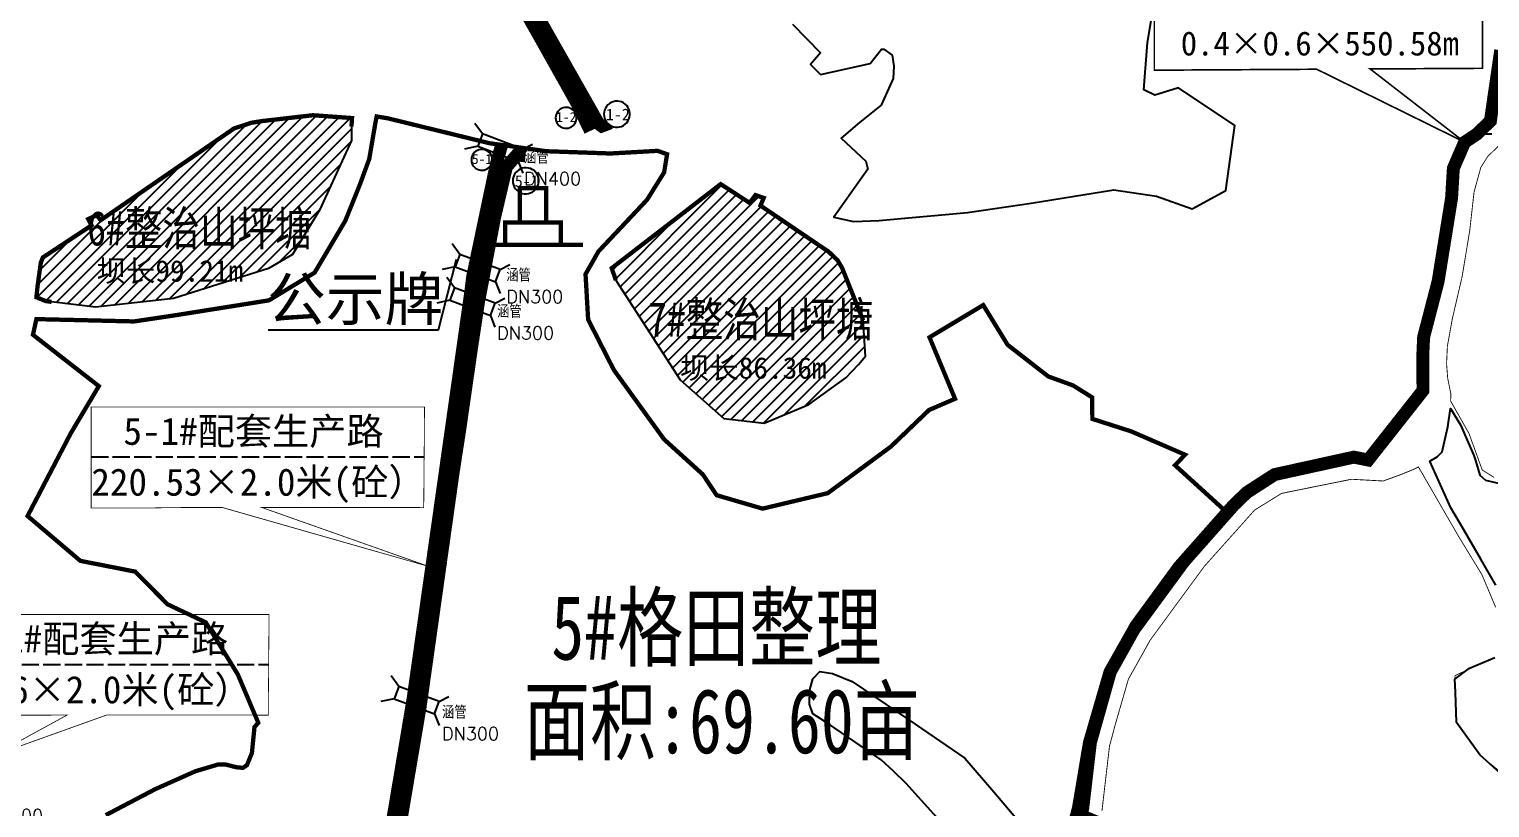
# Model space of a CAD drawing. Header units: millimetres. Extents: x 35444746 to 35449000, y 3482000 to 3488437.
# Drawn here: x 35446201.8 to 35446541, y 3484741.3 to 3484922 of the extents above; entities that cross this region are included whole.
import ezdxf
from ezdxf.enums import TextEntityAlignment as Align

# ---------------------------------------------------------------- set-up
doc = ezdxf.new("R2010")
doc.units = ezdxf.units.MM
doc.linetypes.add('X3', pattern=[5, 4, -1])
for name, color, linetype, true_color in [('0201.01格田整理标注', 7, 'Continuous', 0xffffff), ('0201.02格田整理', 7, 'X3', 0x99cc00), ('0202.02坡改梯', 40, 'Continuous', 0xffbf00), ('0203.02旱地整理', 9, 'Continuous', 0x808080), ('0301.01生产道路工程标注', 6, 'X3', 0xff00ff), ('0301.02生产道路工程', 6, 'X3', 0xff00ff), ('0401.01渠道工程标注', 4, '732', 0x00ffff), ('0401.02渠道工程', 4, 'X3', 0x00ffff), ('0401.03涵管标注', 4, '732', 0x00ffff), ('0402.01山坪塘工程标注', 4, '732', 0x00ffff), ('0402.02山坪塘工程', 4, '732', 0x00ffff), ('0402.03山坪塘坝体', 4, '732', 0x00ffff), ('0503.01公示牌', 6, 'X3', 0xff00ff)]:
    doc.layers.add(name, color=color, linetype=linetype, true_color=true_color)
doc.styles.add('FS', font='rs.shx', dxfattribs={"bigfont": 'fs.shx'})
doc.styles.add('宋体', font='')
doc.styles.get('宋体').set_extended_font_data('SimSun')
doc.linetypes.add('10421', pattern='A,2,[150,AAA.SHX,S=0.5,R=0,X=0,Y=0.5],1e-11', length=2)
doc.linetypes.add('732', pattern='A,9,-0.5,[162,AAA.SHX,S=1,R=0,X=0,Y=0],-0.5', length=10)
pattern_1 = [(45, (29.2014, 5.262), (-1.41421356237, 1.41421356237), [])]

# ---------------------------------------------------------------- blocks, each defined once
blk = doc.blocks.new('A$C76D66C12')
at = {"color": 1, "const_width": 1}
for points in [[(14.65, 5.63), (14.65, 13.63), (8.57, 13.63), (8.57, 5.63)], [(5.16, 0.5), (5.16, 5.63), (18.06, 5.63), (18.06, 0.5)], [(0, 0.5), (5.16, 0.5), (18.06, 0.5), (23.22, 0.5)]]:
    blk.add_lwpolyline(points, dxfattribs=at)

msp = doc.modelspace()

# ---------------------------------------------------------------- hatches: boundary and pattern name
at = {"layer": '0402.02山坪塘工程', "linetype": 'Continuous', "ltscale": 0.5}
h = msp.add_hatch(dxfattribs=at)
h.set_pattern_fill('ANSI31', color=256, scale=16, style=0)
h.set_pattern_definition(pattern_1)
h.paths.add_polyline_path([(35446276.618551, 3484899.467509), (35446276.64879, 3484896.202893), (35446269.194735, 3484880.067067), (35446262.915761, 3484869.735454), (35446257.341438, 3484866.456818), (35446235.291526, 3484859.493978), (35446217.15046, 3484857.51253), (35446206.941259, 3484858.746869), (35446205.569854, 3484858.93302), (35446203.440544, 3484859.810908), (35446203.697821, 3484862.325729), (35446204.466758, 3484867.849137), (35446204.94241, 3484869.049972), (35446216.252838, 3484876.502116), (35446215.475734, 3484877.962054), (35446217.429751, 3484878.858788), (35446218.355558, 3484877.703545), (35446249.356466, 3484899.013883), (35446253.39527, 3484900.329173), (35446255.821805, 3484900.717703), (35446267.652296, 3484902.076003), (35446276.738822, 3484901.417521)])
h = msp.add_hatch(dxfattribs=at)
h.set_pattern_fill('ANSI31', color=256, scale=16, style=0)
h.set_pattern_definition(pattern_1)
h.paths.add_polyline_path([(35446395.459828, 3484854.423688), (35446390.58026, 3484866.578371), (35446389.505462, 3484868.41296), (35446387.448748, 3484870.374248), (35446371.606062, 3484881.095947), (35446372.359874, 3484882.878342), (35446370.43367, 3484883.541424), (35446369.091465, 3484881.717237), (35446362.360893, 3484886.087004), (35446337.05909, 3484866.570273), (35446338.015401, 3484863.777696), (35446352.947538, 3484840.620103), (35446363.121, 3484831.683), (35446372.44, 3484830.543), (35446382.847458, 3484834.887762), (35446391.413924, 3484841.140275), (35446394.39843, 3484844.217663), (35446395.998115, 3484846.137031)])

# ---------------------------------------------------------------- linework, layer by layer
at = {"layer": '0201.02格田整理', "color": 2, "linetype": 'ByBlock'}
for points, const_width, elevation in [([(35446446.990342, 3484739.162671), (35446447.461864, 3484741.149088), (35446449.223922, 3484756.264512), (35446453.793291, 3484772.463554), (35446459.189152, 3484782.132031), (35446459.189152, 3484782.132031), (35446471.98406, 3484799.564677), (35446480.627746, 3484809.225469), (35446467.888275, 3484820.801449), (35446470.219679, 3484823.251512), (35446457.763124, 3484828.650073), (35446448.683355, 3484831.574295), (35446448.661365, 3484836.54901), (35446444.234036, 3484839.323274), (35446438.455994, 3484841.42271), (35446438.455994, 3484841.42271), (35446429.001025, 3484848.770756), (35446423.343, 3484857.991), (35446410.86609, 3484850.512629), (35446416.797, 3484836.234), (35446410.768945, 3484833.646247), (35446401.884278, 3484825.128516), (35446387.236568, 3484814.331395), (35446372.108617, 3484810.732356), (35446361.422996, 3484813.85152), (35446358.235063, 3484818.654382), (35446349.230324, 3484826.812209), (35446337.584201, 3484842.887922), (35446331.581039, 3484854.644793), (35446330.977405, 3484865.170994), (35446333.978982, 3484870.449591), (35446333.978982, 3484870.449591), (35446345.264914, 3484882.44639), (35446349.227002, 3484888.8047), (35446349.227002, 3484888.8047), (35446349.227002, 3484888.8047), (35446349.920144, 3484893.02559), (35446347.718, 3484893.806), (35446336.749, 3484893.194), (35446321.8415, 3484893.721), (35446308.611, 3484895.588), (35446285.106, 3484901.345), (35446282.472288, 3484901.795243), (35446282.472288, 3484901.795243), (35446282.205108, 3484900.506504), (35446280.744201, 3484891.919495), (35446278.565419, 3484885.971004), (35446275.172802, 3484877.551944), (35446268.053979, 3484865.529168), (35446257.443854, 3484859.092856), (35446235.770625, 3484855.641695), (35446235.770625, 3484855.641695), (35446226.125328, 3484854.200742), (35446203.439534, 3484854.738531), (35446203.439534, 3484854.738531), (35446203.439534, 3484854.738531), (35446203.439534, 3484854.738531), (35446203.439534, 3484854.738531), (35446203.439534, 3484854.738531), (35446203.439534, 3484854.738531), (35446203.439534, 3484854.738531), (35446203.439534, 3484854.738531), (35446203.439534, 3484854.738531), (35446203.439534, 3484854.738531), (35446202.642111, 3484851.099679), (35446202.642111, 3484851.099679), (35446202.642111, 3484851.099679), (35446202.642111, 3484851.099679), (35446202.642111, 3484851.099679), (35446217.936676, 3484839.174482), (35446211.439, 3484828.263), (35446201.388477, 3484809.025885), (35446201.388477, 3484809.025885), (35446201.388477, 3484809.025885), (35446201.388477, 3484809.025885), (35446213.638503, 3484798.615899), (35446213.638503, 3484798.615899), (35446216.547, 3484798.042), (35446226.400466, 3484796.106024), (35446226.400466, 3484796.106024), (35446233.893, 3484788.524), (35446242.771962, 3484784.328158), (35446250.234728, 3484772.209258), (35446254.967808, 3484761.020603), (35446254.967808, 3484761.020603), (35446254.086879, 3484760.006123), (35446253.487152, 3484753.97773), (35446252.348189, 3484751.202392), (35446252.348189, 3484751.202392), (35446251.387875, 3484750.537819), (35446249.782981, 3484750.707708), (35446247.257825, 3484751.358266), (35446245.747934, 3484751.358266), (35446240.395396, 3484749.774833), (35446230.968109, 3484745.567877), (35446219.534257, 3484739.563406)], 1, 568.901), ([(35446541.998726, 3484817.985058), (35446539.246262, 3484819.683751), (35446536.170026, 3484828.177197), (35446531.9045, 3484835.7025), (35446531.952, 3484837.397), (35446531.212, 3484841.06), (35446530.959, 3484844.365), (35446531.051, 3484846.4085), (35446531.143, 3484848.452), (35446532.288, 3484854.797), (35446534.572, 3484864.618), (35446535.4545, 3484869.964), (35446536.337, 3484875.31), (35446537.339, 3484884.247), (35446538.918, 3484889.981), (35446540.576, 3484892.585), (35446543.428, 3484895.295)], 0.2, 562.236), ([(35446450.911931, 3484740.517438), (35446452.668117, 3484755.58249), (35446454.013, 3484760.616), (35446457.050113, 3484771.117268), (35446462.139416, 3484780.236445), (35446462.139416, 3484780.236445), (35446474.705391, 3484797.357176), (35446474.705391, 3484797.357176), (35446481.716, 3484805.183), (35446486.397115, 3484810.42467), (35446492.63176, 3484814.270837), (35446492.63176, 3484814.270837), (35446499.573, 3484815.68), (35446508.857124, 3484817.553242), (35446516.221597, 3484817.15109), (35446520.389293, 3484818.662717), (35446523.339005, 3484819.864332), (35446524.428772, 3484820.411785), (35446533.770005, 3484804.24907), (35446539.18, 3484795.384), (35446542.366, 3484787.805)], 0.2, 562.236), ([(35446542.138996, 3484776.178942), (35446532.896, 3484771.964), (35446533.278, 3484761.056), (35446538.646, 3484753.544), (35446553.229, 3484741.633)], 0.2, 562.236)]:
    msp.add_lwpolyline(points, dxfattribs=dict(at, const_width=const_width, elevation=elevation))
msp.add_lwpolyline([(35446399.639, 3484752.425), (35446387.391, 3484760.804), (35446383.742, 3484763.073), (35446382.964, 3484765.337), (35446383.059, 3484768.643), (35446383.76, 3484771.251), (35446385.417, 3484772.9), (35446388.374, 3484772.459), (35446392.893, 3484770.622), (35446406.097, 3484761.72), (35446419.04, 3484752.818), (35446425.808, 3484744.974), (35446430.928, 3484738.96), (35446433.879, 3484735.822), (35446434.833, 3484734.515), (35446434.83, 3484733.297), (35446432.39, 3484731.475), (35446428.381, 3484728.091), (35446426.728, 3484727.921), (35446424.119, 3484728.1), (35446421.773, 3484729.672), (35446411.878, 3484739.784), (35446405.456, 3484746.932), (35446402.504, 3484749.809)], close=True, dxfattribs=at)
at = {"layer": '0202.02坡改梯', "color": 40, "linetype": 'ByBlock'}
msp.add_lwpolyline([(35446379.063, 3484923.196), (35446385.518, 3484916.541), (35446383.213, 3484913.822), (35446385.541, 3484911.499), (35446397.076, 3484914.068), (35446399.723, 3484917.383), (35446400.234, 3484917.382), (35446402.189, 3484916.015), (35446402.609, 3484913.459), (35446402.408, 3484910.609), (35446399.614, 3484904.393), (35446394.642, 3484900.415), (35446390.387, 3484896.744), (35446396.088514, 3484891.384712), (35446396.552191, 3484889.526216), (35446388.609207, 3484878.37117), (35446393.214814, 3484877.36504), (35446399.181303, 3484877.608367), (35446419.717116, 3484879.458298), (35446434.458542, 3484881.675183), (35446453.684024, 3484884.760284), (35446463.622577, 3484883.320472), (35446471.89489, 3484880.340951), (35446479.651, 3484884.617), (35446481.747298, 3484899.729849), (35446468.707544, 3484908.468283), (35446463.165306, 3484906.727124), (35446460.68, 3484907.974), (35446461.495, 3484918.928), (35446463.918, 3484933.273)], dxfattribs=at)
at = {"layer": '0203.02旱地整理', "color": 41}
for points in [[(35446542.393, 3484792.987), (35446538.944, 3484798.994), (35446534.973, 3484805.798), (35446531.954, 3484810.937), (35446527.054, 3484821.73), (35446528.784, 3484822.757), (35446528.99, 3484822.975), (35446529.894, 3484823.931), (35446531.239, 3484829.751), (35446531.857, 3484834.008), (35446534.162, 3484830.2), (35446537.288, 3484823.035), (35446537.645, 3484821.888), (35446538.709, 3484818.477), (35446540.024, 3484817.326), (35446544.324, 3484816.333)], [(35446542.393, 3484792.987), (35446538.944, 3484798.994), (35446534.973, 3484805.798), (35446531.954, 3484810.937), (35446527.054, 3484821.73), (35446528.784, 3484822.757), (35446528.99, 3484822.975), (35446529.894, 3484823.931), (35446531.239, 3484829.751), (35446531.857, 3484834.008), (35446534.162, 3484830.2), (35446537.288, 3484823.035), (35446537.645, 3484821.888), (35446538.709, 3484818.477), (35446540.024, 3484817.326), (35446544.324, 3484816.333)], [(35446543.331, 3484749.427), (35446538.646, 3484753.544), (35446533.278, 3484761.056), (35446533.009, 3484768.136), (35446532.896, 3484771.124), (35446536.292, 3484773.683), (35446542.139, 3484776.179)], [(35446543.331, 3484749.427), (35446538.646, 3484753.544), (35446533.278, 3484761.056), (35446533.009, 3484768.136), (35446532.896, 3484771.124), (35446536.292, 3484773.683), (35446542.139, 3484776.179)]]:
    msp.add_lwpolyline(points, dxfattribs=at)
at = {"layer": '0301.01生产道路工程标注'}
for p, q in [((35446216.149417, 3484822.726674, 166.192687), (35446293.397883, 3484822.746701, 166.192687)), ((35446180.039997, 3484774.532534, 166.192687), (35446257.288463, 3484774.552561, 166.192687))]:
    msp.add_line(p, q, dxfattribs=at)
at = {"layer": '0301.01生产道路工程标注', "linetype": 'Continuous'}
for points in [[(35446327.691762, 3484899.370376), (35446328.003648, 3484899.587074), (35446328.284252, 3484899.858261), (35446328.517722, 3484900.170949), (35446328.698009, 3484900.517039), (35446328.820445, 3484900.887567), (35446328.881858, 3484901.272938), (35446328.880659, 3484901.663169), (35446328.816877, 3484902.048154), (35446328.692166, 3484902.417923), (35446328.509754, 3484902.762897), (35446328.274367, 3484903.074144), (35446327.992101, 3484903.343602), (35446327.670265, 3484903.564291), (35446327.317196, 3484903.730497), (35446326.942038, 3484903.837913), (35446326.554508, 3484903.88376), (35446326.164642, 3484903.866848), (35446325.782537, 3484903.787616), (35446325.41809, 3484903.648117), (35446325.08074, 3484903.451963), (35446324.779224, 3484903.204233), (35446324.521351, 3484902.911346), (35446324.313799, 3484902.580886), (35446324.161945, 3484902.221411), (35446324.069722, 3484901.842232), (35446324.039516, 3484901.45317), (35446324.072113, 3484901.0643), (35446324.166666, 3484900.685696), (35446324.320727, 3484900.327162), (35446324.530306, 3484899.997983), (35446324.789975, 3484899.706686), (35446325.093009, 3484899.460816), (35446325.431558, 3484899.266739), (35446325.796856, 3484899.129483), (35446326.179441, 3484899.052602), (35446326.569404, 3484899.038088), (35446326.956645, 3484899.086316), (35446327.331135, 3484899.196037), (35446327.673743, 3484899.359899)], [(35446308.133243, 3484889.629045), (35446308.445129, 3484889.845743), (35446308.725734, 3484890.11693), (35446308.959203, 3484890.429618), (35446309.13949, 3484890.775708), (35446309.261926, 3484891.146236), (35446309.323339, 3484891.531607), (35446309.32214, 3484891.921837), (35446309.258358, 3484892.306822), (35446309.133647, 3484892.676592), (35446308.951235, 3484893.021566), (35446308.715848, 3484893.332813), (35446308.433582, 3484893.60227), (35446308.111746, 3484893.82296), (35446307.758677, 3484893.989165), (35446307.383519, 3484894.096582), (35446306.995989, 3484894.142428), (35446306.606123, 3484894.125517), (35446306.224018, 3484894.046285), (35446305.859571, 3484893.906786), (35446305.522221, 3484893.710631), (35446305.220705, 3484893.462902), (35446304.962832, 3484893.170015), (35446304.75528, 3484892.839554), (35446304.603426, 3484892.48008), (35446304.511203, 3484892.100901), (35446304.480998, 3484891.711838), (35446304.513594, 3484891.322969), (35446304.608147, 3484890.944365), (35446304.762208, 3484890.585831), (35446304.971787, 3484890.256652), (35446305.231456, 3484889.965355), (35446305.53449, 3484889.719485), (35446305.873039, 3484889.525408), (35446306.238337, 3484889.388152), (35446306.620922, 3484889.311271), (35446307.010885, 3484889.296756), (35446307.398126, 3484889.344985), (35446307.772616, 3484889.454706), (35446308.115224, 3484889.618568)]]:
    msp.add_lwpolyline(points, dxfattribs=at)
at = {"layer": '0301.01生产道路工程标注', "const_width": 0.18, "flags": 128}
for points in [[(35446293.583871, 3484834.350613), (35446293.583871, 3484834.350613), (35446293.583871, 3484834.350613), (35446216.149417, 3484834.350613), (35446216.149417, 3484817.812882), (35446216.149417, 3484817.812882), (35446216.149417, 3484815.37634), (35446216.149417, 3484810.895239), (35446226.851399, 3484810.895239), (35446230.311056, 3484810.895239), (35446230.311056, 3484810.895239), (35446235.231467, 3484810.985163), (35446246.65639, 3484810.990382), (35446294.511079, 3484797.326504), (35446255.814291, 3484810.994566), (35446275.611533, 3484811.003609), (35446293.397883, 3484810.985041), (35446293.583871, 3484834.350613)], [(35446257.474452, 3484786.156473), (35446257.474452, 3484786.156473), (35446257.474452, 3484786.156473), (35446180.039997, 3484786.156473), (35446180.039997, 3484769.618741), (35446180.039997, 3484769.618741), (35446180.039997, 3484767.1822), (35446180.039997, 3484762.701098), (35446190.741979, 3484762.701098), (35446194.201637, 3484762.701098), (35446194.201637, 3484762.701098), (35446199.122047, 3484762.791023), (35446210.546971, 3484762.796242), (35446193.176847, 3484753.290365), (35446219.704871, 3484762.800425), (35446239.502113, 3484762.809469), (35446257.288463, 3484762.790901), (35446257.474452, 3484786.156473)]]:
    msp.add_lwpolyline(points, close=True, dxfattribs=at)
at = {"layer": '0301.02生产道路工程', "linetype": 'Continuous', "const_width": 3, "elevation": 567.729678, "flags": 128}
for points in [[(35446332.104117, 3484898.442389), (35446332.104117, 3484898.442389), (35446332.104117, 3484898.442389), (35446329.131625, 3484904.599236), (35446320.546127, 3484919.910597), (35446317.451585, 3484925.364691), (35446316.469095, 3484928.168226), (35446312.499673, 3484933.473869), (35446309.712584, 3484936.826638), (35446307.704997, 3484940.211655), (35446307.512406, 3484943.925422), (35446304.03268, 3484951.199849), (35446301.270743, 3484958.052783), (35446298.499968, 3484962.308058), (35446222.481698, 3485066.400801), (35446220.673498, 3485069.039899)], [(35446275.904773, 3484677.566052), (35446276.273316, 3484679.637928), (35446290.906993, 3484766.462825), (35446304.267611, 3484860.636635), (35446304.772371, 3484864.65629), (35446310.050613, 3484889.739927), (35446310.559597, 3484891.952567), (35446311.499421, 3484895.121159)]]:
    msp.add_lwpolyline(points, dxfattribs=at)
at = {"layer": '0401.01渠道工程标注', "linetype": 'Continuous', "const_width": 0.37679, "flags": 128}
msp.add_lwpolyline([(35446539.288643, 3484912.971641), (35446513.205071, 3484912.821775), (35446535.157868, 3484895.822358), (35446500.808342, 3484912.750548), (35446463.080626, 3484912.53378), (35446463.080626, 3484934.028795), (35446539.288643, 3484933.568212)], close=True, dxfattribs=at)
at = {"layer": '0401.01渠道工程标注', "linetype": 'Continuous', "elevation": 80518.069}
for points in [[(35446339.801951, 3484899.701168), (35446340.191808, 3484899.972039), (35446340.542563, 3484900.311024), (35446340.8344, 3484900.701884), (35446341.059759, 3484901.134497), (35446341.212804, 3484901.597656), (35446341.289571, 3484902.079369), (35446341.288071, 3484902.567158), (35446341.208345, 3484903.048389), (35446341.052455, 3484903.510601), (35446340.82444, 3484903.941819), (35446340.530207, 3484904.330877), (35446340.177374, 3484904.667699), (35446339.77508, 3484904.943561), (35446339.333743, 3484905.151318), (35446338.864796, 3484905.285589), (35446338.380383, 3484905.342897), (35446337.89305, 3484905.321757), (35446337.415419, 3484905.222718), (35446336.959861, 3484905.048344), (35446336.538172, 3484904.803151), (35446336.161278, 3484904.493489), (35446335.838936, 3484904.12738), (35446335.579497, 3484903.714304), (35446335.38968, 3484903.264961), (35446335.2744, 3484902.790988), (35446335.236643, 3484902.304659), (35446335.277389, 3484901.818573), (35446335.395581, 3484901.345317), (35446335.588157, 3484900.89715), (35446335.85013, 3484900.485677), (35446336.174717, 3484900.121555), (35446336.553509, 3484899.814218), (35446336.976696, 3484899.571622), (35446337.433318, 3484899.400051), (35446337.911549, 3484899.30395), (35446338.399003, 3484899.285807), (35446338.883054, 3484899.346092), (35446339.351167, 3484899.483244), (35446339.779426, 3484899.688071)], [(35446318.634563, 3484884.239914), (35446319.02442, 3484884.510786), (35446319.375175, 3484884.84977), (35446319.667012, 3484885.24063), (35446319.892371, 3484885.673243), (35446320.045416, 3484886.136403), (35446320.122183, 3484886.618116), (35446320.120683, 3484887.105904), (35446320.040957, 3484887.587135), (35446319.885067, 3484888.049347), (35446319.657052, 3484888.480565), (35446319.362819, 3484888.869623), (35446319.009986, 3484889.206445), (35446318.607692, 3484889.482307), (35446318.166355, 3484889.690064), (35446317.697408, 3484889.824335), (35446317.212995, 3484889.881643), (35446316.725662, 3484889.860503), (35446316.248031, 3484889.761464), (35446315.792473, 3484889.58709), (35446315.370785, 3484889.341897), (35446314.99389, 3484889.032235), (35446314.671548, 3484888.666126), (35446314.412109, 3484888.25305), (35446314.222292, 3484887.803707), (35446314.107012, 3484887.329734), (35446314.069255, 3484886.843405), (35446314.110001, 3484886.357319), (35446314.228193, 3484885.884063), (35446314.420769, 3484885.435896), (35446314.682742, 3484885.024423), (35446315.007329, 3484884.660302), (35446315.386121, 3484884.352964), (35446315.809308, 3484884.110368), (35446316.26593, 3484883.938797), (35446316.744161, 3484883.842696), (35446317.231615, 3484883.824553), (35446317.715666, 3484883.884838), (35446318.183779, 3484884.02199), (35446318.612038, 3484884.226817)]]:
    msp.add_lwpolyline(points, dxfattribs=at)
at = {"layer": '0401.02渠道工程', "linetype": 'Continuous', "const_width": 3, "elevation": 567.729678, "flags": 128}
for points in [[(35446335.885217, 3484898.37252), (35446335.702942, 3484898.859547), (35446334.0079, 3484900.104604), (35446334.0079, 3484900.104604), (35446319.293534, 3484926.027271), (35446317.978436, 3484928.975381), (35446314.129695, 3484934.363508), (35446306.656054, 3484936.044199), (35446304.52812, 3484939.449175), (35446304.256042, 3484941.13565), (35446305.980805, 3484943.439368), (35446302.857562, 3484949.883609), (35446306.00477, 3484951.244949), (35446302.644856, 3484959.793987), (35446300.055291, 3484963.295186), (35446220.801932, 3485072.507544)], [(35446451.651418, 3484737.140538), (35446445.106634, 3484739.889602), (35446445.462814, 3484741.263502), (35446447.998511, 3484756.351641), (35446452.782366, 3484772.802927), (35446458.860901, 3484783.565527), (35446468.818911, 3484797.187888), (35446481.561957, 3484811.59262), (35446484.580792, 3484814.497003), (35446491.012739, 3484818.641214), (35446509.429322, 3484822.691304), (35446512.750605, 3484822.03087), (35446525.48397, 3484838.165755), (35446525.417456, 3484846.013651), (35446525.627675, 3484850.554968), (35446528.985196, 3484863.473745), (35446532.120043, 3484882.867748), (35446532.530948, 3484889.744379), (35446535.157868, 3484895.822358), (35446535.723158, 3484896.191367), (35446537.958317, 3484897.667633), (35446541.13574, 3484900.75062), (35446543.529317, 3484917.18107)], [(35446317.036296, 3484892.63859), (35446315.007639, 3484892.843859), (35446312.608084, 3484890.072422), (35446309.873565, 3484878.44751), (35446306.136829, 3484858.819291), (35446304.633129, 3484848.971519), (35446301.64418, 3484828.298224), (35446300.256622, 3484819.347501), (35446292.550942, 3484764.655374), (35446277.964863, 3484678.542528), (35446277.771044, 3484677.536339)]]:
    msp.add_lwpolyline(points, dxfattribs=at)
at = {"layer": '0401.03涵管标注', "color": 4, "linetype": 'Continuous'}
for p, q in [((35446307.011922, 3484897.748502, 567.729678), (35446305.230197, 3484900.175654, 567.729678)), ((35446307.011922, 3484897.748502, 567.729678), (35446305.930214, 3484894.860146, 567.729678)), ((35446316.408248, 3484894.22952, 567.729678), (35446307.011922, 3484897.748502, 567.729678)), ((35446541.477598, 3484897.688399, 1135.459357), (35446538.349528, 3484897.681701, 1135.459357)), ((35446305.930214, 3484894.860146, 567.729678), (35446302.873618, 3484894.19525, 567.729678)), ((35446305.930214, 3484894.860146, 567.729678), (35446315.326541, 3484891.341163, 567.729678)), ((35446315.326541, 3484891.341163, 567.729678), (35446316.408248, 3484894.22952, 567.729678)), ((35446316.408248, 3484894.22952, 567.729678), (35446318.655179, 3484895.374404, 567.729678)), ((35446316.408248, 3484894.22952, 567.729678), (35446316.408248, 3484894.22952, 567.729678)), ((35446315.326541, 3484891.341163, 567.729678), (35446316.388319, 3484888.632603, 567.729678)), ((35446301.787396, 3484869.778432, 567.729678), (35446300.005671, 3484872.205584, 567.729678)), ((35446301.787396, 3484869.778432, 567.729678), (35446300.705688, 3484866.890075, 567.729678)), ((35446311.183722, 3484866.259449, 567.729678), (35446301.787396, 3484869.778432, 567.729678)), ((35446300.705688, 3484866.890075, 567.729678), (35446297.649092, 3484866.225179, 567.729678)), ((35446300.705688, 3484866.890075, 567.729678), (35446310.102015, 3484863.371093, 567.729678)), ((35446310.102015, 3484863.371093, 567.729678), (35446311.183722, 3484866.259449, 567.729678)), ((35446311.183722, 3484866.259449, 567.729678), (35446313.430653, 3484867.404334, 567.729678)), ((35446311.183722, 3484866.259449, 567.729678), (35446311.183722, 3484866.259449, 567.729678)), ((35446300.567147, 3484861.99378, 567.729678), (35446298.785423, 3484864.420932, 567.729678)), ((35446300.567147, 3484861.99378, 567.729678), (35446299.48544, 3484859.105424, 567.729678)), ((35446309.963474, 3484858.474798, 567.729678), (35446300.567147, 3484861.99378, 567.729678)), ((35446310.102015, 3484863.371093, 567.729678), (35446311.163793, 3484860.662532, 567.729678)), ((35446299.48544, 3484859.105424, 567.729678), (35446296.428843, 3484858.440528, 567.729678)), ((35446299.48544, 3484859.105424, 567.729678), (35446308.881767, 3484855.586441, 567.729678)), ((35446308.881767, 3484855.586441, 567.729678), (35446309.963474, 3484858.474798, 567.729678)), ((35446309.963474, 3484858.474798, 567.729678), (35446312.210404, 3484859.619682, 567.729678)), ((35446309.963474, 3484858.474798, 567.729678), (35446309.963474, 3484858.474798, 567.729678)), ((35446308.881767, 3484855.586441, 567.729678), (35446309.943545, 3484852.877881, 567.729678)), ((35446287.582827, 3484769.469966, 567.729678), (35446285.801103, 3484771.897118, 567.729678)), ((35446287.582827, 3484769.469966, 567.729678), (35446286.50112, 3484766.581609, 567.729678)), ((35446296.979154, 3484765.950983, 567.729678), (35446287.582827, 3484769.469966, 567.729678)), ((35446296.979154, 3484765.950983, 567.729678), (35446299.226084, 3484767.095867, 567.729678)), ((35446286.50112, 3484766.581609, 567.729678), (35446283.444523, 3484765.916713, 567.729678)), ((35446286.50112, 3484766.581609, 567.729678), (35446295.897446, 3484763.062627, 567.729678)), ((35446295.897446, 3484763.062627, 567.729678), (35446296.979154, 3484765.950983, 567.729678)), ((35446296.979154, 3484765.950983, 567.729678), (35446296.979154, 3484765.950983, 567.729678)), ((35446295.897446, 3484763.062627, 567.729678), (35446296.959225, 3484760.354066, 567.729678))]:
    msp.add_line(p, q, dxfattribs=at)
at = {"layer": '0402.02山坪塘工程', "linetype": 'Continuous', "flags": 128}
for points in [[(35446276.618551, 3484899.467509), (35446276.64879, 3484896.202893), (35446269.194735, 3484880.067067), (35446262.915761, 3484869.735454), (35446257.341438, 3484866.456818), (35446235.291526, 3484859.493978), (35446217.15046, 3484857.51253), (35446206.941259, 3484858.746869), (35446205.569854, 3484858.93302), (35446203.440544, 3484859.810908), (35446203.697821, 3484862.325729), (35446204.466758, 3484867.849137), (35446204.94241, 3484869.049972), (35446216.252838, 3484876.502116), (35446215.475734, 3484877.962054), (35446217.429751, 3484878.858788), (35446218.355558, 3484877.703545), (35446249.356466, 3484899.013883), (35446253.39527, 3484900.329173), (35446255.821805, 3484900.717703), (35446267.652296, 3484902.076003), (35446276.738822, 3484901.417521), (35446276.618551, 3484899.467509)], [(35446395.459828, 3484854.423688), (35446390.58026, 3484866.578371), (35446389.505462, 3484868.41296), (35446387.448748, 3484870.374248), (35446371.606062, 3484881.095947), (35446372.359874, 3484882.878342), (35446370.43367, 3484883.541424), (35446369.091465, 3484881.717237), (35446362.360893, 3484886.087004), (35446337.05909, 3484866.570273), (35446338.015401, 3484863.777696), (35446352.947538, 3484840.620103), (35446363.121, 3484831.683), (35446372.44, 3484830.543), (35446382.847458, 3484834.887762), (35446391.413924, 3484841.140275), (35446394.39843, 3484844.217663), (35446395.998115, 3484846.137031)]]:
    msp.add_lwpolyline(points, close=True, dxfattribs=at)
at = {"layer": '0402.03山坪塘坝体', "linetype": '10421', "const_width": 1, "flags": 128}
for points in [[(35446276.618551, 3484899.467509), (35446276.738822, 3484901.417521), (35446267.652296, 3484902.076003), (35446255.821805, 3484900.717703), (35446253.39527, 3484900.329173), (35446249.356466, 3484899.013883), (35446218.355558, 3484877.703545), (35446217.429751, 3484878.858788), (35446215.475734, 3484877.962054), (35446216.252838, 3484876.502116), (35446204.94241, 3484869.049972), (35446204.466758, 3484867.849137), (35446203.697821, 3484862.325729), (35446203.440544, 3484859.810908), (35446205.569854, 3484858.93302), (35446206.941259, 3484858.746869)], [(35446395.459828, 3484854.423688), (35446390.58026, 3484866.578371), (35446389.505462, 3484868.41296), (35446387.448748, 3484870.374248), (35446371.606062, 3484881.095947), (35446372.359874, 3484882.878342), (35446370.43367, 3484883.541424), (35446369.091465, 3484881.717237), (35446362.360893, 3484886.087004), (35446337.05909, 3484866.570273), (35446338.015401, 3484863.777696)]]:
    msp.add_lwpolyline(points, dxfattribs=at)
at = {"layer": '0503.01公示牌', "linetype": 'Continuous'}
msp.add_lwpolyline([(35446300.917311, 3484868.554791), (35446296.750997, 3484852.209534), (35446257.244144, 3484852.209534)], dxfattribs=at)

# ---------------------------------------------------------------- block references
at = {"layer": '0503.01公示牌'}
msp.add_blockref('A$C76D66C12', (35446307.153786, 3484871.518709), dxfattribs=at)

# ---------------------------------------------------------------- texts
at = {"layer": '0201.01格田整理标注', "color": 2, "linetype": 'ByBlock', "style": '宋体', "width": 0.75}
for s, p in [('5#格田整理', (35446361.353914, 3484783.446044, -1623)), ('面积:69.60亩', (35446362.649727, 3484761.767977, -1623))]:
    msp.add_text(s, height=15, dxfattribs=at).set_placement(p, align=Align.MIDDLE)
at = {"layer": '0301.01生产道路工程标注', "color": 0, "style": '宋体'}
for s, height, p in [('5-1#配套生产路', 6.3354219, (35446223.650704, 3484825.547754, 397.422281)), ('220.53×2.0米(砼）', 6.33542188, (35446216.199037, 3484813.742739, 397.422281)), ('5-2#配套生产路', 6.3354219, (35446187.541284, 3484777.353614, 397.422281)), ('27.06×2.0米(砼）', 6.33542188, (35446180.089617, 3484765.548599, 397.422281))]:
    msp.add_text(s, height=height, dxfattribs=at).set_placement(p)
at = {"layer": '0301.01生产道路工程标注', "char_height": 2.3, "width": 0.256, "attachment_point": 1, "style": '宋体'}
for s, insert in [('1-2', (35446324.144471, 3484902.80352)), ('5-1', (35446304.585952, 3484893.062189))]:
    msp.add_mtext(s, dxfattribs=dict(at, insert=insert))
at = {"layer": '0401.01渠道工程标注', "color": 0, "style": '宋体'}
msp.add_text('0.4×0.6×550.58m', height=5.5878421, dxfattribs=at).set_placement((35446469.2174, 3484915.951173, 347.718782))
at = {"layer": '0401.01渠道工程标注', "char_height": 2.72, "width": 0.10915557, "attachment_point": 1, "style": '宋体'}
for s, insert in [('1-2', (35446335.711594, 3484903.605688, 80518.069)), ('5-1', (35446314.544206, 3484888.144434, 80518.069))]:
    msp.add_mtext(s, dxfattribs=dict(at, insert=insert))
at = {"layer": '0401.03涵管标注', "color": 0, "linetype": 'Continuous', "char_height": 3, "width": 16, "attachment_point": 1, "style": 'FS'}
for s, insert in [('涵管DN400', (35446316.701713, 3484893.823833, -567.729678)), ('涵管DN300', (35446312.571596, 3484866.462721, -567.729678)), ('涵管DN300', (35446310.438663, 3484858.027284, -567.729678)), ('涵管DN300', (35446297.645642, 3484764.959353, -567.729678)), ('涵管DN300', (35446191.764133, 3484745.945985, -567.729678))]:
    msp.add_mtext(s, dxfattribs=dict(at, insert=insert))
at = {"layer": '0402.01山坪塘工程标注', "color": 0, "linetype": 'Continuous', "style": '宋体', "width": 0.8}
for s, p in [('6#整治山坪塘', (35446241.433331, 3484876.021982)), ('7#整治山坪塘', (35446371.692149, 3484854.855363))]:
    msp.add_text(s, height=8, dxfattribs=at).set_placement(p, align=Align.MIDDLE)
at = {"layer": '0402.01山坪塘工程标注', "color": 0, "linetype": 'Continuous', "style": '宋体'}
for s, p in [('坝长99.21m', (35446234.447321, 3484866.010507)), ('坝长86.36m', (35446369.934796, 3484843.489775))]:
    msp.add_text(s, height=5, dxfattribs=at).set_placement(p, align=Align.MIDDLE)
at = {"layer": '0503.01公示牌', "linetype": 'Continuous', "ltscale": 0.5, "style": '宋体'}
msp.add_text('公示牌', height=10, dxfattribs=at).set_placement((35446277.46003, 3484859.610938), align=Align.MIDDLE)

doc.saveas('drawing.dxf')
